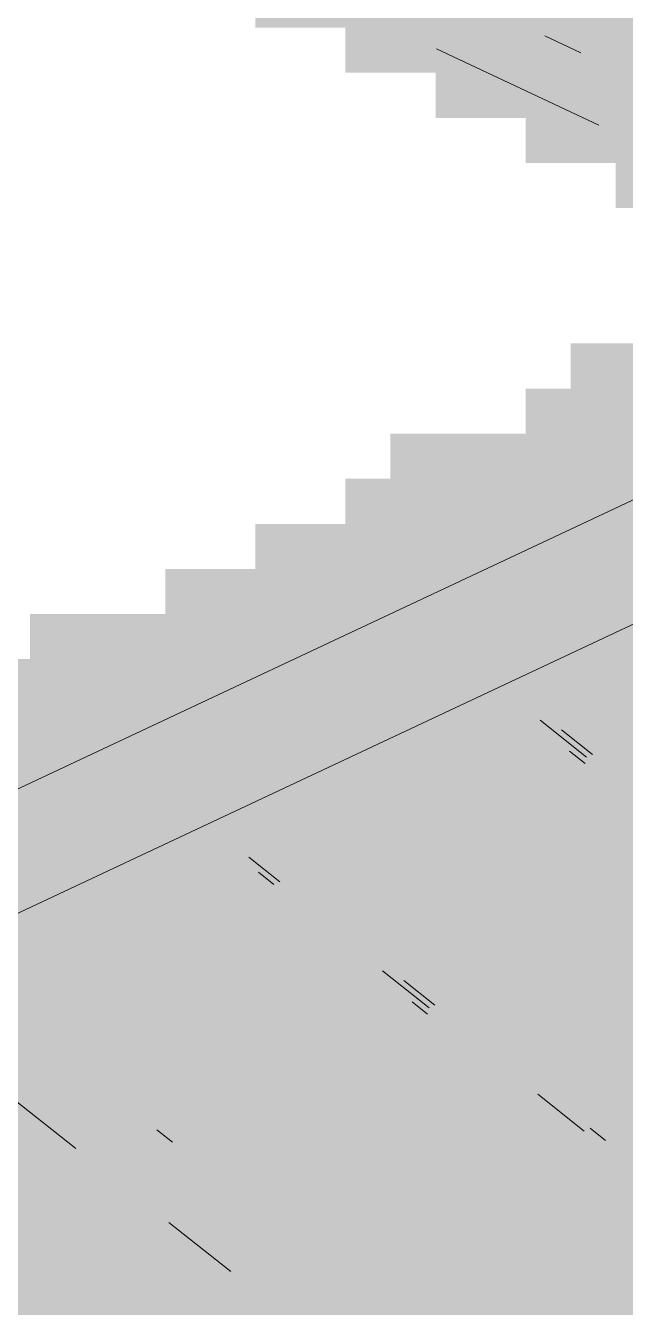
# Model space of a CAD drawing. Header units: millimetres. Extents: x 5 to 1315, y 5 to 292.
# Drawn here: x 1169.089 to 1170.372, y 92.797 to 95.537 of the extents above; entities that cross this region are included whole.
import ezdxf

# ---------------------------------------------------------------- set-up
doc = ezdxf.new("R2010")
doc.units = ezdxf.units.MM
doc.layers.add('EXISTING', color=7, linetype='Continuous')
doc.layers.add('IMAGES', color=7, linetype='Continuous')

# ---------------------------------------------------------------- blocks, each defined once
blk = doc.blocks.new('SHEET_03')
at = {"layer": 'EXISTING', "color": 250, "lineweight": 9}
for p, q in [((268.8487, 93.8004), (272.9076, 95.706)), ((270.1993, 95.5147), (270.2765, 95.4784)), ((270.3151, 95.3239), (269.9678, 95.4869)), ((268.9003, 93.5593), (272.6375, 95.3138)), ((270.1891, 94.052), (270.2886, 93.973)), ((270.3011, 93.9789), (270.2347, 94.0315)), ((270.2855, 93.9594), (270.2523, 93.9857)), ((269.6322, 93.7068), (269.5658, 93.7594)), ((269.5865, 93.7272), (269.6197, 93.7009)), ((269.8521, 93.5165), (269.9517, 93.4375)), ((269.9642, 93.4434), (269.8978, 93.496)), ((269.9486, 93.4239), (269.9154, 93.4502)), ((269.063, 93.2423), (269.1958, 93.137)), ((270.1841, 93.2531), (270.2836, 93.1741)), ((269.4027, 93.1502), (269.3695, 93.1766)), ((270.3293, 93.1536), (270.2961, 93.18)), ((269.395, 92.9789), (269.5277, 92.8736))]:
    blk.add_line(p, q, dxfattribs=at)
at = {"layer": 'IMAGES', "color": 7}
for points in [[(269.58, 95.5323), (269.6764, 95.5323), (269.58, 95.6287), (269.6764, 95.6287)], [(269.6764, 95.5323), (269.7727, 95.5323), (269.6764, 95.6287), (269.7727, 95.6287)], [(269.7727, 95.5323), (269.8691, 95.5323), (269.7727, 95.6287), (269.8691, 95.6287)], [(269.8691, 95.5323), (270.0618, 95.5323), (269.8691, 95.6287), (270.0618, 95.6287)], [(270.0618, 95.5323), (270.1582, 95.5323), (270.0618, 95.6287), (270.1582, 95.6287)], [(270.1582, 95.5323), (272.5673, 95.5323), (270.1582, 95.6287), (272.5673, 95.6287)], [(269.7727, 95.4359), (269.8691, 95.4359), (269.7727, 95.5323), (269.8691, 95.5323)], [(269.8691, 95.4359), (269.9655, 95.4359), (269.8691, 95.5323), (269.9655, 95.5323)], [(269.9655, 95.4359), (270.2545, 95.4359), (269.9655, 95.5323), (270.2545, 95.5323)], [(270.2545, 95.4359), (270.3509, 95.4359), (270.2545, 95.5323), (270.3509, 95.5323)], [(270.3509, 95.4359), (271.7, 95.4359), (270.3509, 95.5323), (271.7, 95.5323)], [(269.9655, 95.3395), (270.0618, 95.3395), (269.9655, 95.4359), (270.0618, 95.4359)], [(270.0618, 95.3395), (270.1582, 95.3395), (270.0618, 95.4359), (270.1582, 95.4359)], [(270.1582, 95.3395), (270.2545, 95.3395), (270.1582, 95.4359), (270.2545, 95.4359)], [(270.2545, 95.3395), (270.3509, 95.3395), (270.2545, 95.4359), (270.3509, 95.4359)], [(270.3509, 95.3395), (270.4473, 95.3395), (270.3509, 95.4359), (270.4473, 95.4359)], [(270.1582, 95.2431), (270.2545, 95.2431), (270.1582, 95.3395), (270.2545, 95.3395)], [(270.2545, 95.2431), (270.5436, 95.2431), (270.2545, 95.3395), (270.5436, 95.3395)], [(270.3509, 95.1467), (270.4473, 95.1467), (270.3509, 95.2431), (270.4473, 95.2431)], [(270.2545, 94.7611), (270.4473, 94.7611), (270.2545, 94.8575), (270.4473, 94.8575)], [(270.1582, 94.6647), (270.2545, 94.6647), (270.1582, 94.7611), (270.2545, 94.7611)], [(270.2545, 94.6647), (270.3509, 94.6647), (270.2545, 94.7611), (270.3509, 94.7611)], [(270.3509, 94.6647), (270.7364, 94.6647), (270.3509, 94.7611), (270.7364, 94.7611)], [(269.8691, 94.5683), (270.4473, 94.5683), (269.8691, 94.6647), (270.4473, 94.6647)], [(269.7727, 94.4719), (269.8691, 94.4719), (269.7727, 94.5683), (269.8691, 94.5683)], [(269.8691, 94.4719), (269.9655, 94.4719), (269.8691, 94.5683), (269.9655, 94.5683)], [(269.9655, 94.4719), (270.3509, 94.4719), (269.9655, 94.5683), (270.3509, 94.5683)], [(270.3509, 94.3755), (270.4473, 94.3755), (270.3509, 94.5683), (270.4473, 94.5683)], [(269.58, 94.3755), (270.0618, 94.3755), (269.58, 94.4719), (270.0618, 94.4719)], [(270.0618, 94.3755), (270.1582, 94.3755), (270.0618, 94.4719), (270.1582, 94.4719)], [(270.1582, 94.3755), (270.3509, 94.3755), (270.1582, 94.4719), (270.3509, 94.4719)], [(269.3873, 94.2791), (269.58, 94.2791), (269.3873, 94.3755), (269.58, 94.3755)], [(269.58, 94.2791), (269.8691, 94.2791), (269.58, 94.3755), (269.8691, 94.3755)], [(269.8691, 94.2791), (269.9655, 94.2791), (269.8691, 94.3755), (269.9655, 94.3755)], [(269.9655, 94.2791), (270.2545, 94.2791), (269.9655, 94.3755), (270.2545, 94.3755)], [(270.2545, 94.2791), (270.4473, 94.2791), (270.2545, 94.3755), (270.4473, 94.3755)], [(269.0982, 94.1827), (269.6764, 94.1827), (269.0982, 94.2791), (269.6764, 94.2791)], [(269.6764, 94.1827), (269.7727, 94.1827), (269.6764, 94.2791), (269.7727, 94.2791)], [(269.7727, 94.1827), (269.8691, 94.1827), (269.7727, 94.2791), (269.8691, 94.2791)], [(269.8691, 94.1827), (269.9655, 94.1827), (269.8691, 94.2791), (269.9655, 94.2791)], [(269.9655, 94.1827), (270.0618, 94.1827), (269.9655, 94.2791), (270.0618, 94.2791)], [(270.0618, 94.1827), (270.1582, 94.1827), (270.0618, 94.2791), (270.1582, 94.2791)], [(270.1582, 94.1827), (270.2545, 94.1827), (270.1582, 94.2791), (270.2545, 94.2791)], [(270.2545, 94.1827), (270.3509, 94.1827), (270.2545, 94.2791), (270.3509, 94.2791)], [(270.3509, 94.1827), (270.4473, 94.1827), (270.3509, 94.2791), (270.4473, 94.2791)], [(269.0018, 94.0863), (269.0982, 94.0863), (269.0018, 94.1827), (269.0982, 94.1827)], [(269.0982, 94.0863), (269.3873, 94.0863), (269.0982, 94.1827), (269.3873, 94.1827)], [(269.3873, 94.0863), (269.4836, 94.0863), (269.3873, 94.1827), (269.4836, 94.1827)], [(269.4836, 94.0863), (269.58, 94.0863), (269.4836, 94.1827), (269.58, 94.1827)], [(269.58, 94.0863), (269.7727, 94.0863), (269.58, 94.1827), (269.7727, 94.1827)], [(269.7727, 94.0863), (269.8691, 94.0863), (269.7727, 94.1827), (269.8691, 94.1827)], [(269.8691, 94.0863), (270.0618, 94.0863), (269.8691, 94.1827), (270.0618, 94.1827)], [(270.0618, 94.0863), (270.1582, 94.0863), (270.0618, 94.1827), (270.1582, 94.1827)], [(270.1582, 94.0863), (270.2545, 94.0863), (270.1582, 94.1827), (270.2545, 94.1827)], [(270.2545, 94.0863), (270.3509, 94.0863), (270.2545, 94.1827), (270.3509, 94.1827)], [(270.3509, 94.0863), (270.4473, 94.0863), (270.3509, 94.1827), (270.4473, 94.1827)], [(268.9055, 93.9899), (269.2909, 93.9899), (268.9055, 94.0863), (269.2909, 94.0863)], [(269.2909, 93.9899), (269.3873, 93.9899), (269.2909, 94.0863), (269.3873, 94.0863)], [(269.3873, 93.9899), (269.4836, 93.9899), (269.3873, 94.0863), (269.4836, 94.0863)], [(269.4836, 93.9899), (269.58, 93.9899), (269.4836, 94.0863), (269.58, 94.0863)], [(269.58, 93.9899), (269.6764, 93.9899), (269.58, 94.0863), (269.6764, 94.0863)], [(269.6764, 93.9899), (269.7727, 93.9899), (269.6764, 94.0863), (269.7727, 94.0863)], [(269.7727, 93.9899), (269.8691, 93.9899), (269.7727, 94.0863), (269.8691, 94.0863)], [(269.8691, 93.9899), (269.9655, 93.9899), (269.8691, 94.0863), (269.9655, 94.0863)], [(269.9655, 93.9899), (270.0618, 93.9899), (269.9655, 94.0863), (270.0618, 94.0863)], [(270.0618, 93.9899), (270.1582, 93.9899), (270.0618, 94.0863), (270.1582, 94.0863)], [(270.1582, 93.9899), (270.3509, 93.9899), (270.1582, 94.0863), (270.3509, 94.0863)], [(270.3509, 93.9899), (270.4473, 93.9899), (270.3509, 94.0863), (270.4473, 94.0863)], [(269.0018, 93.8935), (269.0982, 93.8935), (269.0018, 93.9899), (269.0982, 93.9899)], [(269.0982, 93.797), (269.1945, 93.797), (269.0982, 93.9899), (269.1945, 93.9899)], [(269.1945, 93.8935), (269.2909, 93.8935), (269.1945, 93.9899), (269.2909, 93.9899)], [(269.2909, 93.8935), (269.3873, 93.8935), (269.2909, 93.9899), (269.3873, 93.9899)], [(269.3873, 93.8935), (269.4836, 93.8935), (269.3873, 93.9899), (269.4836, 93.9899)], [(269.4836, 93.8935), (269.58, 93.8935), (269.4836, 93.9899), (269.58, 93.9899)], [(269.58, 93.8935), (269.6764, 93.8935), (269.58, 93.9899), (269.6764, 93.9899)], [(269.6764, 93.8935), (269.7727, 93.8935), (269.6764, 93.9899), (269.7727, 93.9899)], [(269.7727, 93.8935), (269.8691, 93.8935), (269.7727, 93.9899), (269.8691, 93.9899)], [(269.8691, 93.8935), (269.9655, 93.8935), (269.8691, 93.9899), (269.9655, 93.9899)], [(269.9655, 93.8935), (270.0618, 93.8935), (269.9655, 93.9899), (270.0618, 93.9899)], [(270.0618, 93.8935), (270.1582, 93.8935), (270.0618, 93.9899), (270.1582, 93.9899)], [(270.1582, 93.8935), (270.2545, 93.8935), (270.1582, 93.9899), (270.2545, 93.9899)], [(270.2545, 93.8935), (270.4473, 93.8935), (270.2545, 93.9899), (270.4473, 93.9899)], [(269.0018, 93.797), (269.0982, 93.797), (269.0018, 93.8935), (269.0982, 93.8935)], [(269.1945, 93.797), (269.2909, 93.797), (269.1945, 93.8935), (269.2909, 93.8935)], [(269.2909, 93.797), (269.4836, 93.797), (269.2909, 93.8935), (269.4836, 93.8935)], [(269.4836, 93.797), (269.58, 93.797), (269.4836, 93.8935), (269.58, 93.8935)], [(269.58, 93.797), (269.6764, 93.797), (269.58, 93.8935), (269.6764, 93.8935)], [(269.6764, 93.797), (269.7727, 93.797), (269.6764, 93.8935), (269.7727, 93.8935)], [(269.7727, 93.797), (269.9655, 93.797), (269.7727, 93.8935), (269.9655, 93.8935)], [(269.9655, 93.797), (270.2545, 93.797), (269.9655, 93.8935), (270.2545, 93.8935)], [(270.2545, 93.797), (270.3509, 93.797), (270.2545, 93.8935), (270.3509, 93.8935)], [(270.3509, 93.797), (270.4473, 93.797), (270.3509, 93.8935), (270.4473, 93.8935)], [(269.0018, 93.7006), (269.0982, 93.7006), (269.0018, 93.797), (269.0982, 93.797)], [(269.0982, 93.7006), (269.1945, 93.7006), (269.0982, 93.797), (269.1945, 93.797)], [(269.1945, 93.7006), (269.2909, 93.7006), (269.1945, 93.797), (269.2909, 93.797)], [(269.2909, 93.7006), (269.3873, 93.7006), (269.2909, 93.797), (269.3873, 93.797)], [(269.3873, 93.7006), (269.4836, 93.7006), (269.3873, 93.797), (269.4836, 93.797)], [(269.4836, 93.7006), (269.58, 93.7006), (269.4836, 93.797), (269.58, 93.797)], [(269.58, 93.7006), (269.6764, 93.7006), (269.58, 93.797), (269.6764, 93.797)], [(269.6764, 93.7006), (269.7727, 93.7006), (269.6764, 93.797), (269.7727, 93.797)], [(269.7727, 93.7006), (270.3509, 93.7006), (269.7727, 93.797), (270.3509, 93.797)], [(270.3509, 93.7006), (270.4473, 93.7006), (270.3509, 93.797), (270.4473, 93.797)], [(269.0018, 93.6042), (269.0982, 93.6042), (269.0018, 93.7006), (269.0982, 93.7006)], [(269.0982, 93.6042), (269.1945, 93.6042), (269.0982, 93.7006), (269.1945, 93.7006)], [(269.1945, 93.6042), (269.2909, 93.6042), (269.1945, 93.7006), (269.2909, 93.7006)], [(269.2909, 93.6042), (269.3873, 93.6042), (269.2909, 93.7006), (269.3873, 93.7006)], [(269.3873, 93.6042), (269.4836, 93.6042), (269.3873, 93.7006), (269.4836, 93.7006)], [(269.4836, 93.6042), (269.58, 93.6042), (269.4836, 93.7006), (269.58, 93.7006)], [(269.58, 93.6042), (269.7727, 93.6042), (269.58, 93.7006), (269.7727, 93.7006)], [(269.7727, 93.6042), (269.8691, 93.6042), (269.7727, 93.7006), (269.8691, 93.7006)], [(269.8691, 93.6042), (269.9655, 93.6042), (269.8691, 93.7006), (269.9655, 93.7006)], [(269.9655, 93.6042), (270.4473, 93.6042), (269.9655, 93.7006), (270.4473, 93.7006)], [(269.0018, 93.5078), (269.0982, 93.5078), (269.0018, 93.6042), (269.0982, 93.6042)], [(269.0982, 93.5078), (269.1945, 93.5078), (269.0982, 93.6042), (269.1945, 93.6042)], [(269.1945, 93.5078), (269.2909, 93.5078), (269.1945, 93.6042), (269.2909, 93.6042)], [(269.2909, 93.5078), (269.3873, 93.5078), (269.2909, 93.6042), (269.3873, 93.6042)], [(269.3873, 93.5078), (269.58, 93.5078), (269.3873, 93.6042), (269.58, 93.6042)], [(269.58, 93.5078), (269.6764, 93.5078), (269.58, 93.6042), (269.6764, 93.6042)], [(269.6764, 93.5078), (269.7727, 93.5078), (269.6764, 93.6042), (269.7727, 93.6042)], [(269.7727, 93.5078), (269.8691, 93.5078), (269.7727, 93.6042), (269.8691, 93.6042)], [(269.8691, 93.5078), (269.9655, 93.5078), (269.8691, 93.6042), (269.9655, 93.6042)], [(269.9655, 93.5078), (270.0618, 93.5078), (269.9655, 93.6042), (270.0618, 93.6042)], [(270.0618, 93.5078), (270.5436, 93.5078), (270.0618, 93.6042), (270.5436, 93.6042)], [(269.0018, 93.4114), (269.0982, 93.4114), (269.0018, 93.5078), (269.0982, 93.5078)], [(269.0982, 93.4114), (269.1945, 93.4114), (269.0982, 93.5078), (269.1945, 93.5078)], [(269.1945, 93.4114), (269.2909, 93.4114), (269.1945, 93.5078), (269.2909, 93.5078)], [(269.2909, 93.4114), (269.6764, 93.4114), (269.2909, 93.5078), (269.6764, 93.5078)], [(269.6764, 93.4114), (269.7727, 93.4114), (269.6764, 93.5078), (269.7727, 93.5078)], [(269.7727, 93.4114), (269.8691, 93.4114), (269.7727, 93.5078), (269.8691, 93.5078)], [(269.8691, 93.4114), (270.0618, 93.4114), (269.8691, 93.5078), (270.0618, 93.5078)], [(270.0618, 93.4114), (270.1582, 93.4114), (270.0618, 93.5078), (270.1582, 93.5078)], [(270.1582, 93.4114), (270.7364, 93.4114), (270.1582, 93.5078), (270.7364, 93.5078)], [(269.0018, 93.315), (269.0982, 93.315), (269.0018, 93.4114), (269.0982, 93.4114)], [(269.0982, 93.315), (269.1945, 93.315), (269.0982, 93.4114), (269.1945, 93.4114)], [(269.1945, 93.315), (269.2909, 93.315), (269.1945, 93.4114), (269.2909, 93.4114)], [(269.2909, 93.315), (269.3873, 93.315), (269.2909, 93.4114), (269.3873, 93.4114)], [(269.3873, 93.315), (269.7727, 93.315), (269.3873, 93.4114), (269.7727, 93.4114)], [(269.7727, 93.315), (269.8691, 93.315), (269.7727, 93.4114), (269.8691, 93.4114)], [(269.8691, 93.315), (269.9655, 93.315), (269.8691, 93.4114), (269.9655, 93.4114)], [(269.9655, 93.315), (270.0618, 93.315), (269.9655, 93.4114), (270.0618, 93.4114)], [(270.0618, 93.315), (270.1582, 93.315), (270.0618, 93.4114), (270.1582, 93.4114)], [(270.1582, 93.315), (270.2545, 93.315), (270.1582, 93.4114), (270.2545, 93.4114)], [(270.2545, 93.315), (270.3509, 93.315), (270.2545, 93.4114), (270.3509, 93.4114)], [(270.3509, 93.315), (270.8327, 93.315), (270.3509, 93.4114), (270.8327, 93.4114)], [(269.0018, 93.2186), (269.0982, 93.2186), (269.0018, 93.315), (269.0982, 93.315)], [(269.0982, 93.2186), (269.1945, 93.2186), (269.0982, 93.315), (269.1945, 93.315)], [(269.1945, 93.2186), (269.2909, 93.2186), (269.1945, 93.315), (269.2909, 93.315)], [(269.2909, 93.2186), (269.3873, 93.2186), (269.2909, 93.315), (269.3873, 93.315)], [(269.3873, 93.2186), (269.4836, 93.2186), (269.3873, 93.315), (269.4836, 93.315)], [(269.4836, 93.2186), (269.8691, 93.2186), (269.4836, 93.315), (269.8691, 93.315)], [(269.8691, 93.2186), (269.9655, 93.2186), (269.8691, 93.315), (269.9655, 93.315)], [(269.9655, 93.2186), (270.0618, 93.2186), (269.9655, 93.315), (270.0618, 93.315)], [(270.0618, 93.2186), (270.1582, 93.2186), (270.0618, 93.315), (270.1582, 93.315)], [(270.1582, 93.2186), (270.2545, 93.2186), (270.1582, 93.315), (270.2545, 93.315)], [(270.2545, 93.2186), (270.3509, 93.2186), (270.2545, 93.315), (270.3509, 93.315)], [(270.3509, 93.2186), (270.4473, 93.2186), (270.3509, 93.315), (270.4473, 93.315)], [(269.0018, 93.1222), (269.0982, 93.1222), (269.0018, 93.2186), (269.0982, 93.2186)], [(269.0982, 93.1222), (269.1945, 93.1222), (269.0982, 93.2186), (269.1945, 93.2186)], [(269.1945, 93.1222), (269.2909, 93.1222), (269.1945, 93.2186), (269.2909, 93.2186)], [(269.2909, 93.1222), (269.3873, 93.1222), (269.2909, 93.2186), (269.3873, 93.2186)], [(269.3873, 93.1222), (269.4836, 93.1222), (269.3873, 93.2186), (269.4836, 93.2186)], [(269.4836, 93.1222), (269.58, 93.1222), (269.4836, 93.2186), (269.58, 93.2186)], [(269.58, 93.1222), (269.6764, 93.1222), (269.58, 93.2186), (269.6764, 93.2186)], [(269.6764, 93.1222), (270.0618, 93.1222), (269.6764, 93.2186), (270.0618, 93.2186)], [(270.0618, 93.1222), (270.1582, 93.1222), (270.0618, 93.2186), (270.1582, 93.2186)], [(270.1582, 93.1222), (270.3509, 93.1222), (270.1582, 93.2186), (270.3509, 93.2186)], [(270.3509, 93.1222), (270.4473, 93.1222), (270.3509, 93.2186), (270.4473, 93.2186)], [(269.0018, 93.0258), (269.0982, 93.0258), (269.0018, 93.1222), (269.0982, 93.1222)], [(269.0982, 93.0258), (269.1945, 93.0258), (269.0982, 93.1222), (269.1945, 93.1222)], [(269.1945, 93.0258), (269.2909, 93.0258), (269.1945, 93.1222), (269.2909, 93.1222)], [(269.2909, 93.0258), (269.4836, 93.0258), (269.2909, 93.1222), (269.4836, 93.1222)], [(269.4836, 93.0258), (269.58, 93.0258), (269.4836, 93.1222), (269.58, 93.1222)], [(269.58, 93.0258), (269.6764, 93.0258), (269.58, 93.1222), (269.6764, 93.1222)], [(269.6764, 93.0258), (269.7727, 93.0258), (269.6764, 93.1222), (269.7727, 93.1222)], [(269.7727, 93.0258), (270.1582, 93.0258), (269.7727, 93.1222), (270.1582, 93.1222)], [(270.1582, 93.0258), (270.2545, 93.0258), (270.1582, 93.1222), (270.2545, 93.1222)], [(270.2545, 93.0258), (270.3509, 93.0258), (270.2545, 93.1222), (270.3509, 93.1222)], [(270.3509, 93.0258), (270.4473, 93.0258), (270.3509, 93.1222), (270.4473, 93.1222)], [(268.7127, 92.9294), (269.0982, 92.9294), (268.7127, 93.0258), (269.0982, 93.0258)], [(269.0982, 92.9294), (269.1945, 92.9294), (269.0982, 93.0258), (269.1945, 93.0258)], [(269.1945, 92.9294), (269.2909, 92.9294), (269.1945, 93.0258), (269.2909, 93.0258)], [(269.2909, 92.9294), (269.3873, 92.9294), (269.2909, 93.0258), (269.3873, 93.0258)], [(269.3873, 92.9294), (269.4836, 92.9294), (269.3873, 93.0258), (269.4836, 93.0258)], [(269.4836, 92.9294), (269.58, 92.9294), (269.4836, 93.0258), (269.58, 93.0258)], [(269.58, 92.9294), (269.6764, 92.9294), (269.58, 93.0258), (269.6764, 93.0258)], [(269.6764, 92.9294), (269.8691, 92.9294), (269.6764, 93.0258), (269.8691, 93.0258)], [(269.8691, 92.9294), (270.2545, 92.9294), (269.8691, 93.0258), (270.2545, 93.0258)], [(270.2545, 92.9294), (270.3509, 92.9294), (270.2545, 93.0258), (270.3509, 93.0258)], [(270.3509, 92.9294), (270.4473, 92.9294), (270.3509, 93.0258), (270.4473, 93.0258)], [(268.8091, 92.833), (269.2909, 92.833), (268.8091, 92.9294), (269.2909, 92.9294)], [(269.2909, 92.833), (269.3873, 92.833), (269.2909, 92.9294), (269.3873, 92.9294)], [(269.3873, 92.833), (269.4836, 92.833), (269.3873, 92.9294), (269.4836, 92.9294)], [(269.4836, 92.833), (269.58, 92.833), (269.4836, 92.9294), (269.58, 92.9294)], [(269.58, 92.833), (269.6764, 92.833), (269.58, 92.9294), (269.6764, 92.9294)], [(269.6764, 92.833), (269.7727, 92.833), (269.6764, 92.9294), (269.7727, 92.9294)], [(269.7727, 92.833), (269.8691, 92.833), (269.7727, 92.9294), (269.8691, 92.9294)], [(269.8691, 92.833), (269.9655, 92.833), (269.8691, 92.9294), (269.9655, 92.9294)], [(269.9655, 92.833), (270.3509, 92.833), (269.9655, 92.9294), (270.3509, 92.9294)], [(270.3509, 92.833), (270.4473, 92.833), (270.3509, 92.9294), (270.4473, 92.9294)], [(268.9055, 92.7366), (269.3873, 92.7366), (268.9055, 92.833), (269.3873, 92.833)], [(269.3873, 92.7366), (269.4836, 92.7366), (269.3873, 92.833), (269.4836, 92.833)], [(269.4836, 92.7366), (269.58, 92.7366), (269.4836, 92.833), (269.58, 92.833)], [(269.58, 92.7366), (269.6764, 92.7366), (269.58, 92.833), (269.6764, 92.833)], [(269.6764, 92.7366), (269.8691, 92.7366), (269.6764, 92.833), (269.8691, 92.833)], [(269.8691, 92.7366), (269.9655, 92.7366), (269.8691, 92.833), (269.9655, 92.833)], [(269.9655, 92.7366), (270.0618, 92.7366), (269.9655, 92.833), (270.0618, 92.833)], [(270.0618, 92.7366), (270.5436, 92.7366), (270.0618, 92.833), (270.5436, 92.833)]]:
    blk.add_solid(points, dxfattribs=at)

msp = doc.modelspace()

# ---------------------------------------------------------------- block references
msp.add_blockref('SHEET_03', (900, 0))

doc.saveas('drawing.dxf')
